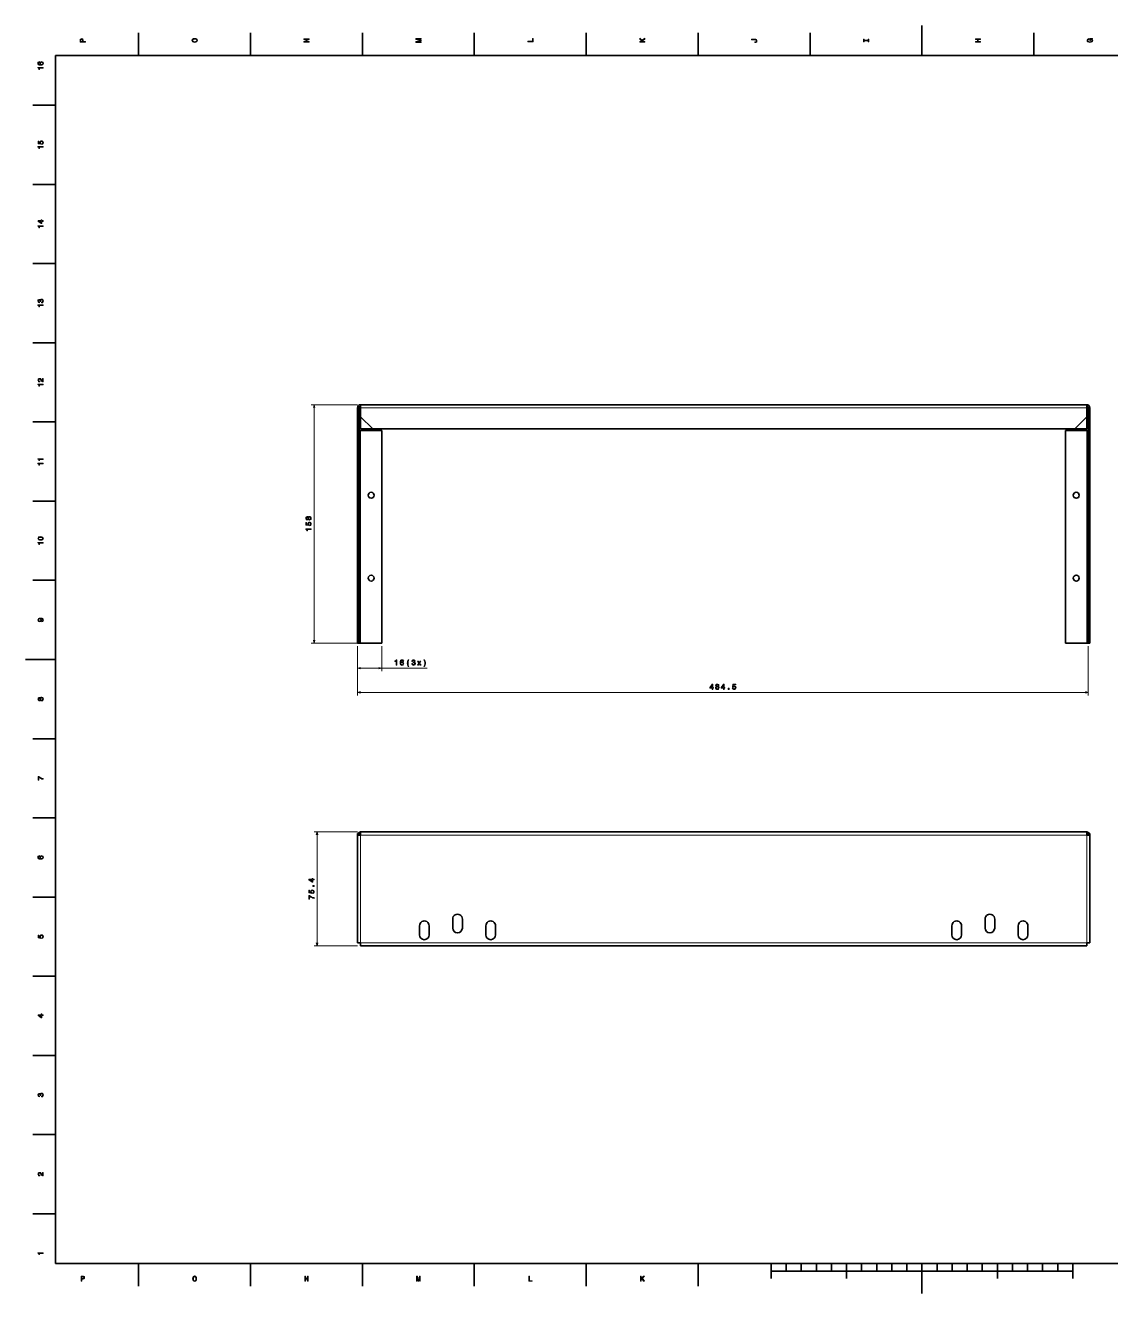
# Model space of a CAD drawing. Extents: x 0 to 1189, y 0 to 841.
# Drawn here: x 0 to 720, y 0 to 841 of the extents above; entities that cross this region are included whole.
import ezdxf

# ---------------------------------------------------------------- set-up
doc = ezdxf.new("R2010")
doc.units = 0

msp = doc.modelspace()

# ---------------------------------------------------------------- linework, layer by layer
at = {"color": 7, "lineweight": 35}
for p, q in [((594.5, 821), (594.5, 841)), ((1169, 821), (20, 821)), ((20, 821), (20, 20)), ((222.29538, 589.438843), (703.79541, 589.438843)), ((220.29538, 431.438812), (220.29538, 587.438843)), ((221.29538, 431.438812), (221.29538, 587.438843)), ((704.79541, 587.438843), (704.79541, 431.438812)), ((705.79541, 587.438843), (705.79541, 431.438812)), ((695.79541, 573.438843), (230.29538, 573.438843)), ((236.29538, 572.438843), (236.29538, 431.438812)), ((689.79541, 572.438843), (689.79541, 431.438812)), ((20, 420.5), (0, 420.5)), ((220.29538, 304.114319), (220.29538, 232.714294)), ((703.79541, 306.114319), (222.29538, 306.114319)), ((705.79541, 232.714294), (705.79541, 304.114319)), ((222.29538, 230.714294), (703.79541, 230.714294)), ((20, 20), (1169, 20)), ((594.5, 20), (594.5, 0)), ((494.5, 15), (694.5, 15))]:
    msp.add_line(p, q, dxfattribs=at)
at = {"color": 7, "lineweight": 35, "ltscale": 0.375}
for p, q in [((75.099998, 821), (75.099998, 836)), ((149.300003, 821), (149.300003, 836)), ((223.5, 821), (223.5, 836)), ((297.700012, 821), (297.700012, 836)), ((371.899994, 821), (371.899994, 836)), ((446.100006, 821), (446.100006, 836)), ((520.299988, 821), (520.299988, 836)), ((668.700012, 821), (668.700012, 836)), ((20, 788), (5, 788)), ((20, 735.5), (5, 735.5)), ((20, 683), (5, 683)), ((20, 630.5), (5, 630.5)), ((20, 578), (5, 578)), ((20, 525.5), (5, 525.5)), ((20, 473), (5, 473)), ((20, 368), (5, 368)), ((20, 315.5), (5, 315.5)), ((20, 263), (5, 263)), ((20, 210.5), (5, 210.5)), ((20, 158), (5, 158)), ((20, 105.5), (5, 105.5)), ((20, 53), (5, 53)), ((75.099998, 20), (75.099998, 5)), ((149.300003, 20), (149.300003, 5)), ((223.5, 20), (223.5, 5)), ((297.700012, 20), (297.700012, 5)), ((371.899994, 20), (371.899994, 5)), ((446.100006, 20), (446.100006, 5))]:
    msp.add_line(p, q, dxfattribs=at)
at = {"color": 7, "lineweight": 13}
for p, q in [((220.29538, 589.438843), (189.47258, 589.438843)), ((191.47258, 431.438812), (191.47258, 589.438843)), ((222.29538, 587.438843), (703.79541, 587.438843)), ((222.29538, 572.438843), (222.29538, 431.438812)), ((703.79541, 431.438812), (703.79541, 572.438843)), ((220.29538, 431.438812), (189.47258, 431.438812)), ((220.29538, 429.438812), (220.29538, 396.669769)), ((704.79541, 429.438812), (704.79541, 396.669769)), ((220.29538, 414.729462), (266.416534, 414.729462)), ((220.29538, 398.669769), (704.79541, 398.669769)), ((220.29538, 306.114319), (191.427353, 306.114319)), ((193.427353, 230.714294), (193.427353, 306.114319)), ((703.79541, 304.114319), (222.29538, 304.114319)), ((222.29538, 304.114319), (222.29538, 232.714294)), ((703.79541, 232.714294), (703.79541, 304.114319)), ((220.29538, 230.714294), (191.427353, 230.714294)), ((222.29538, 232.714294), (703.79541, 232.714294))]:
    msp.add_line(p, q, dxfattribs=at)
at = {"color": 7, "lineweight": 35, "ltscale": 0.05}
for p, q in [((222.29538, 587.438843), (222.29538, 589.438843)), ((703.79541, 587.438843), (703.79541, 589.438843)), ((220.29538, 304.114319), (222.29538, 304.114319)), ((222.29538, 306.114319), (222.29538, 304.114319)), ((703.79541, 306.114319), (703.79541, 304.114319)), ((705.79541, 304.114319), (703.79541, 304.114319)), ((222.29538, 232.714294), (220.29538, 232.714294)), ((222.29538, 230.714294), (222.29538, 232.714294)), ((703.79541, 232.714294), (705.79541, 232.714294)), ((703.79541, 230.714294), (703.79541, 232.714294))]:
    msp.add_line(p, q, dxfattribs=at)
at = {"color": 7, "lineweight": 35, "ltscale": 0.15}
for p, q in [((222.29538, 581.438843), (222.29538, 587.438843)), ((703.79541, 581.438843), (703.79541, 587.438843)), ((261.345398, 237.914307), (261.345398, 243.914307)), ((267.745361, 237.914307), (267.745361, 243.914307)), ((283.345398, 242.414307), (283.345398, 248.414307)), ((289.745361, 242.414307), (289.745361, 248.414307)), ((305.345398, 237.914307), (305.345398, 243.914307)), ((311.745361, 237.914307), (311.745361, 243.914307)), ((614.345398, 237.914307), (614.345398, 243.914307)), ((620.745361, 237.914307), (620.745361, 243.914307)), ((636.345398, 242.414307), (636.345398, 248.414307)), ((642.745361, 242.414307), (642.745361, 248.414307)), ((658.345337, 237.914307), (658.345337, 243.914307)), ((664.745361, 237.914307), (664.745361, 243.914307))]:
    msp.add_line(p, q, dxfattribs=at)
at = {"color": 7, "lineweight": 35, "ltscale": 0.282843}
for p, q in [((222.29538, 581.438843), (230.29538, 573.438843)), ((695.79541, 573.438843), (703.79541, 581.438843))]:
    msp.add_line(p, q, dxfattribs=at)
at = {"color": 7, "lineweight": 35, "ltscale": 0.2}
for p, q in [((222.29538, 573.438843), (222.29538, 581.438843)), ((703.79541, 581.438843), (703.79541, 573.438843)), ((703.79541, 573.438843), (695.79541, 573.438843))]:
    msp.add_line(p, q, dxfattribs=at)
at = {"color": 7, "lineweight": 35, "ltscale": 0.025}
for p, q in [((221.29538, 572.438843), (222.29538, 572.438843)), ((704.79541, 572.438843), (703.79541, 572.438843)), ((220.29538, 431.438812), (221.29538, 431.438812)), ((221.29538, 431.438812), (222.29538, 431.438812)), ((704.79541, 431.438812), (703.79541, 431.438812)), ((705.79541, 431.438812), (704.79541, 431.438812)), ((220.29538, 304.114319), (220.29538, 305.114319)), ((221.29538, 305.114319), (220.29538, 305.114319)), ((221.29538, 304.114319), (221.29538, 305.114319)), ((704.79541, 304.114319), (704.79541, 305.114319)), ((704.79541, 305.114319), (705.79541, 305.114319)), ((705.79541, 304.114319), (705.79541, 305.114319))]:
    msp.add_line(p, q, dxfattribs=at)
at = {"color": 7, "lineweight": 35, "ltscale": 0.200001}
msp.add_line((230.295425, 573.438843), (222.29538, 573.438843), dxfattribs=at)
at = {"color": 7, "lineweight": 35, "ltscale": 0.35}
for p, q in [((222.29538, 572.438843), (236.29538, 572.438843)), ((689.79541, 572.438843), (703.79541, 572.438843)), ((236.29538, 431.438812), (222.29538, 431.438812)), ((703.79541, 431.438812), (689.79541, 431.438812))]:
    msp.add_line(p, q, dxfattribs=at)
at = {"color": 7, "lineweight": 13, "ltscale": 0.417734}
for p, q in [((220.29538, 429.438812), (220.29538, 412.729462)), ((236.29538, 429.438812), (236.29538, 412.729462))]:
    msp.add_line(p, q, dxfattribs=at)
at = {"color": 7, "lineweight": 35, "ltscale": 0.25}
for p, q in [((494.5, 20), (494.5, 10)), ((544.5, 20), (544.5, 10)), ((644.5, 20), (644.5, 10)), ((694.5, 20), (694.5, 10))]:
    msp.add_line(p, q, dxfattribs=at)
at = {"color": 7, "lineweight": 35, "ltscale": 0.125}
for p, q in [((504.5, 20), (504.5, 15)), ((514.5, 20), (514.5, 15)), ((524.5, 20), (524.5, 15)), ((534.5, 20), (534.5, 15)), ((554.5, 20), (554.5, 15)), ((564.5, 20), (564.5, 15)), ((574.5, 20), (574.5, 15)), ((584.5, 20), (584.5, 15)), ((604.5, 20), (604.5, 15)), ((614.5, 20), (614.5, 15)), ((624.5, 20), (624.5, 15)), ((634.5, 20), (634.5, 15)), ((654.5, 20), (654.5, 15)), ((664.5, 20), (664.5, 15)), ((674.5, 20), (674.5, 15)), ((684.5, 20), (684.5, 15))]:
    msp.add_line(p, q, dxfattribs=at)
at = {"color": 7, "lineweight": 13}
for points in [[(39.833214, 829.935913), (39.833214, 830.399841), (38.355549, 830.399841), (38.355549, 830.914246), (38.330334, 831.433716), (38.15382, 831.84729), (37.810879, 832.114563), (37.341858, 832.205322), (36.908142, 832.134705), (36.59042, 831.932983), (36.398777, 831.600159), (36.333214, 831.14624), (36.333214, 829.935913)], [(36.761887, 831.020203), (36.792149, 831.322754), (36.88797, 831.544678), (37.064484, 831.675781), (37.341858, 831.721191), (37.634365, 831.670776), (37.810879, 831.534607), (37.901657, 831.302612), (37.926872, 830.984863), (37.926872, 830.399841), (36.761887, 830.399841)], [(112.283211, 829.703918), (113.069954, 829.794678), (113.649925, 830.056946), (114.007996, 830.465454), (114.129036, 831), (114.007996, 831.529541), (113.649925, 831.943115), (113.069954, 832.200317), (112.283211, 832.296143), (111.501511, 832.200317), (111.183784, 832.089355), (110.921539, 831.943115), (110.563469, 831.529541), (110.472694, 831.277405), (110.437393, 831), (110.563469, 830.460388), (110.916496, 830.05188), (111.496468, 829.794678)], [(112.283211, 830.188049), (111.672981, 830.24353), (111.224136, 830.409973), (110.951797, 830.667175), (110.85598, 831), (110.951797, 831.32782), (111.229179, 831.585022), (111.678024, 831.751465), (112.283211, 831.811951), (112.89344, 831.751465), (113.342285, 831.585022), (113.614624, 831.32782), (113.705399, 831), (113.614624, 830.667175), (113.342285, 830.409973), (112.898483, 830.24353)], [(188.2332, 829.850159), (188.2332, 830.268738), (185.363602, 830.268738), (188.2332, 831.610229), (188.2332, 832.149841), (184.7332, 832.149841), (184.7332, 831.726257), (187.602798, 831.726257), (184.7332, 830.399841), (184.7332, 829.850159)], [(262.433228, 829.739197), (262.433228, 830.127502), (259.255981, 830.127502), (262.433228, 830.783142), (262.433228, 831.216858), (259.255981, 831.867432), (262.433228, 831.867432), (262.433228, 832.260803), (258.933228, 832.260803), (258.933228, 831.645569), (262.019684, 831), (258.933228, 830.359497), (258.933228, 829.739197)], [(336.633209, 829.976257), (336.633209, 832.225525), (336.209564, 832.225525), (336.209564, 830.440186), (333.133209, 830.440186), (333.133209, 829.976257)], [(410.833221, 829.90564), (410.833221, 830.369629), (409.587555, 830.369629), (409.143738, 830.783142), (410.833221, 831.958191), (410.833221, 832.523071), (408.805847, 831.110962), (407.333221, 832.482727), (407.333221, 831.867432), (408.952087, 830.369629), (407.333221, 830.369629), (407.333221, 829.90564)], [(483.873291, 831.403442), (484.24649, 831.368164), (484.503693, 831.262268), (484.660034, 831.04541), (484.705414, 830.712524), (484.660034, 830.384705), (484.513794, 830.167847), (484.256592, 830.041809), (483.883392, 830.00647), (483.631226, 830.016602), (483.631226, 829.562683), (483.888428, 829.552612), (484.448212, 829.613098), (484.836548, 829.819885), (485.053406, 830.177979), (485.129059, 830.70752), (485.053406, 831.231995), (484.836548, 831.590088), (484.453278, 831.796814), (483.893463, 831.862427), (481.533234, 831.862427), (481.533234, 831.403442)], [(558.80957, 830.768005), (558.80957, 830.122498), (559.233215, 830.122498), (559.233215, 831.877502), (558.80957, 831.877502), (558.80957, 831.231995), (556.15686, 831.231995), (556.15686, 831.877502), (555.733215, 831.877502), (555.733215, 830.122498), (556.15686, 830.122498), (556.15686, 830.768005)], [(633.433167, 829.829956), (633.433167, 830.299011), (631.789063, 830.299011), (631.789063, 831.700989), (633.433167, 831.700989), (633.433167, 832.164978), (629.933167, 832.164978), (629.933167, 831.700989), (631.360413, 831.700989), (631.360413, 830.299011), (629.933167, 830.299011), (629.933167, 829.829956)], [(707.164185, 831.922913), (707.633179, 832.008667), (707.633179, 832.260803), (705.741943, 832.260803), (705.741943, 830.984863), (706.170654, 830.984863), (706.170654, 831.771606), (706.200928, 831.771606), (706.664856, 831.711121), (707.007813, 831.549744), (707.22467, 831.302612), (707.295288, 830.994934), (707.204529, 830.652039), (706.93219, 830.384705), (706.483337, 830.213257), (705.868042, 830.152771), (705.257813, 830.208191), (704.80896, 830.3797), (704.536621, 830.652039), (704.440796, 831.020203), (704.491272, 831.272339), (704.632446, 831.479126), (704.869507, 831.630432), (705.187195, 831.716125), (705.187195, 832.215454), (704.703064, 832.08429), (704.339966, 831.837158), (704.118042, 831.489197), (704.037354, 831.050415), (704.163452, 830.475525), (704.531616, 830.041809), (705.111572, 829.764404), (705.883179, 829.668579), (706.659851, 829.764404), (707.239807, 830.041809), (707.607971, 830.450317), (707.729004, 830.964722), (707.68866, 831.252197), (707.587769, 831.509399), (707.411255, 831.731262)], [(9.276297, 816.978394), (8.867795, 816.882568), (8.565202, 816.660706), (8.373559, 816.317749), (8.307997, 815.873962), (8.3433, 815.576355), (8.43912, 815.319153), (8.595461, 815.092224), (8.817363, 814.900574), (9.09474, 814.749268), (9.432636, 814.638367), (9.831052, 814.567749), (10.279899, 814.547546), (10.996037, 814.628235), (11.51549, 814.875366), (11.82817, 815.273804), (11.934077, 815.818481), (11.8433, 816.307678), (11.606268, 816.680847), (11.233069, 816.922913), (10.759006, 817.008667), (10.279899, 816.922913), (9.911743, 816.690918), (9.679755, 816.332886), (9.599063, 815.889038), (9.699927, 815.409973), (9.987391, 815.05188), (9.432636, 815.127563), (9.034222, 815.28894), (8.79719, 815.536011), (8.716498, 815.878967), (8.756845, 816.131165), (8.862752, 816.322754), (9.039265, 816.448853), (9.276297, 816.514404)], [(10.764049, 816.51947), (11.081772, 816.463989), (11.323847, 816.322754), (11.48523, 816.095825), (11.535663, 815.813416), (11.48523, 815.515869), (11.32889, 815.28894), (11.086815, 815.142639), (10.769092, 815.09729), (10.456412, 815.147705), (10.21938, 815.28894), (10.068084, 815.520935), (10.012608, 815.833557), (10.068084, 816.105896), (10.214337, 816.322754), (10.451368, 816.463989)], [(11.833213, 812.641235), (11.833213, 813.100159), (8.307997, 813.100159), (8.307997, 812.757202), (8.615634, 812.666443), (8.822406, 812.484863), (8.943443, 812.20752), (8.983789, 811.824219), (9.341859, 811.824219), (9.341859, 812.641235)], [(11.833213, 760.141235), (11.833213, 760.600159), (8.307997, 760.600159), (8.307997, 760.257202), (8.615634, 760.166443), (8.822406, 759.984863), (8.943443, 759.70752), (8.983789, 759.324219), (9.341859, 759.324219), (9.341859, 760.141235)], [(10.920389, 762.017334), (11.333934, 762.128235), (11.6567, 762.375366), (11.858429, 762.738464), (11.934077, 763.202454), (11.8433, 763.711853), (11.596181, 764.110229), (11.202809, 764.362427), (10.698487, 764.458252), (10.229466, 764.372498), (9.861311, 764.130432), (9.624279, 763.752197), (9.538545, 763.263), (9.599063, 762.884766), (9.76549, 762.592224), (8.822406, 762.733459), (8.822406, 764.266602), (8.408861, 764.266602), (8.408861, 762.395569), (10.26477, 762.118164), (10.26477, 762.521606), (10.027738, 762.814148), (9.942002, 763.187317), (9.997478, 763.510071), (10.158861, 763.757202), (10.405979, 763.913574), (10.723703, 763.969055), (11.041427, 763.913574), (11.288545, 763.752197), (11.444884, 763.505066), (11.50036, 763.187317), (11.465057, 762.920044), (11.349063, 762.713257), (11.167507, 762.561951), (10.920389, 762.486328)], [(11.833213, 707.641235), (11.833213, 708.100159), (8.307997, 708.100159), (8.307997, 707.757202), (8.615634, 707.666443), (8.822406, 707.484863), (8.943443, 707.20752), (8.983789, 706.824219), (9.341859, 706.824219), (9.341859, 707.641235)], [(11.833213, 711.04541), (11.833213, 711.499268), (10.965778, 711.499268), (10.965778, 711.998596), (10.56232, 711.998596), (10.56232, 711.499268), (8.408861, 711.499268), (8.408861, 711.040344), (10.521974, 709.507202), (10.965777, 709.507202), (10.965778, 711.04541)], [(10.56232, 709.930847), (8.993876, 711.04541), (10.56232, 711.04541)], [(10.733789, 656.997131), (10.769092, 656.997131), (11.253242, 657.07782), (11.616354, 657.31488), (11.848343, 657.688049), (11.934077, 658.182312), (11.848343, 658.706787), (11.626441, 659.100159), (11.273415, 659.352295), (10.819525, 659.443115), (10.521974, 659.402771), (10.279899, 659.291809), (10.0933, 659.110229), (9.957132, 658.868164), (9.684798, 659.195984), (9.251081, 659.311951), (8.857709, 659.236328), (8.560158, 659.01947), (8.373559, 658.666443), (8.307997, 658.182312), (8.388688, 657.728394), (8.610591, 657.380432), (8.963616, 657.153442), (9.432636, 657.07782), (9.467939, 657.07782), (9.467939, 657.526672), (9.145173, 657.567017), (8.913184, 657.69812), (8.771974, 657.909973), (8.721541, 658.20752), (8.761888, 658.469727), (8.867795, 658.661377), (9.039265, 658.777405), (9.271254, 658.822754), (9.518372, 658.777405), (9.684798, 658.656372), (9.785663, 658.444519), (9.815922, 658.157043), (9.810879, 657.960388), (10.209293, 657.960388), (10.199207, 658.20752), (10.244596, 658.525208), (10.365634, 658.762268), (10.56232, 658.903442), (10.819524, 658.953918), (11.112032, 658.898438), (11.32889, 658.752197), (11.465057, 658.520203), (11.510447, 658.212524), (11.460014, 657.894836), (11.308718, 657.662842), (11.066643, 657.516602), (10.733789, 657.461121)], [(11.833213, 655.141235), (11.833213, 655.600159), (8.307997, 655.600159), (8.307997, 655.257202), (8.615634, 655.166443), (8.822406, 654.984863), (8.943443, 654.70752), (8.983789, 654.324219), (9.341859, 654.324219), (9.341859, 655.141235)], [(11.833213, 604.537476), (11.833213, 606.943115), (11.399495, 606.943115), (11.399495, 605.041809), (11.162464, 605.147705), (10.965778, 605.329285), (10.607709, 605.889038), (10.456412, 606.186584), (10.239553, 606.51947), (9.987391, 606.75647), (9.689841, 606.892639), (9.351945, 606.943115), (8.928314, 606.857361), (8.595461, 606.6203), (8.383645, 606.257202), (8.307997, 605.788208), (8.393732, 605.304077), (8.630763, 604.935913), (9.009006, 604.698853), (9.508285, 604.618164), (9.57889, 604.618164), (9.57889, 605.077087), (9.538545, 605.077087), (9.195605, 605.122498), (8.943443, 605.258667), (8.782061, 605.475525), (8.726584, 605.763), (8.777017, 606.055481), (8.903098, 606.272339), (9.099784, 606.413574), (9.346902, 606.463989), (9.57889, 606.428711), (9.775576, 606.332886), (9.947046, 606.171509), (10.098343, 605.949585), (10.259726, 605.652039), (10.572406, 605.157776), (10.905259, 604.809814), (11.308718, 604.603027), (11.818084, 604.537476)], [(11.833213, 602.641235), (11.833213, 603.100159), (8.307997, 603.100159), (8.307997, 602.757202), (8.615634, 602.666443), (8.822406, 602.484863), (8.943443, 602.20752), (8.983789, 601.824219), (9.341859, 601.824219), (9.341859, 602.641235)], [(11.833213, 553.177246), (11.833213, 553.636169), (8.307997, 553.636169), (8.307997, 553.293213), (8.615634, 553.202454), (8.822406, 553.020935), (8.943443, 552.74353), (8.983789, 552.360229), (9.341859, 552.360229), (9.341859, 553.177246)], [(11.833213, 550.141235), (11.833213, 550.600159), (8.307997, 550.600159), (8.307997, 550.257202), (8.615634, 550.166443), (8.822406, 549.984863), (8.943443, 549.70752), (8.983789, 549.324219), (9.341859, 549.324219), (9.341859, 550.141235)], [(187.586411, 513.5495), (187.727631, 513.292297), (187.924316, 513.115784), (188.171432, 513.004822), (188.468979, 512.969482), (188.917831, 513.050171), (189.265808, 513.282166), (189.487717, 513.6604), (189.573441, 514.174866), (189.487717, 514.684204), (189.265808, 515.062439), (188.917831, 515.294434), (188.468979, 515.380188), (188.171432, 515.339844), (187.924316, 515.233887), (187.727631, 515.052368), (187.586411, 514.800171), (187.465378, 515.001953), (187.29895, 515.143127), (187.097214, 515.228882), (186.850098, 515.259155), (186.492035, 515.178467), (186.204575, 514.966614), (186.017975, 514.623657), (185.947357, 514.174866), (186.017975, 513.720947), (186.204575, 513.377991), (186.492035, 513.161133), (186.850098, 513.08551), (187.097214, 513.110718), (187.29895, 513.196472)], [(186.890442, 513.564575), (186.668549, 513.60498), (186.49707, 513.726013), (186.391174, 513.917603), (186.350815, 514.174866), (186.391174, 514.427002), (186.49707, 514.618652), (186.668549, 514.739685), (186.890442, 514.785095), (187.117386, 514.739685), (187.2939, 514.618652), (187.409897, 514.427002), (187.445206, 514.174866), (187.404861, 513.917603), (187.2939, 513.726013), (187.117386, 513.60498)], [(188.458893, 513.453674), (188.191605, 513.499023), (187.989868, 513.645325), (187.858749, 513.872253), (187.813354, 514.174866), (187.858749, 514.472412), (187.989868, 514.699341), (188.191605, 514.845581), (188.458893, 514.895996), (188.746353, 514.845581), (188.963211, 514.699341), (189.104431, 514.472412), (189.149811, 514.174866), (189.104431, 513.872253), (188.963211, 513.645325), (188.746353, 513.499023)], [(189.47258, 506.612), (189.47258, 507.070953), (185.947357, 507.070953), (185.947357, 506.727997), (186.255005, 506.637238), (186.461777, 506.455658), (186.582809, 506.178284), (186.623154, 505.795013), (186.981232, 505.795013), (186.981232, 506.612)], [(188.559753, 509.18808), (188.973297, 509.299042), (189.296066, 509.546173), (189.497803, 509.909271), (189.573441, 510.37326), (189.482666, 510.882629), (189.23555, 511.281036), (188.842178, 511.533203), (188.33786, 511.629028), (187.868835, 511.543274), (187.500671, 511.301208), (187.263641, 510.922974), (187.177917, 510.433777), (187.238434, 510.055542), (187.404861, 509.763031), (186.461777, 509.904236), (186.461777, 511.437378), (186.048233, 511.437378), (186.048233, 509.566345), (187.904129, 509.288971), (187.904129, 509.692413), (187.667099, 509.984924), (187.581375, 510.358124), (187.636841, 510.680878), (187.798233, 510.928009), (188.045349, 511.084351), (188.363068, 511.139832), (188.680786, 511.084351), (188.927917, 510.922974), (189.084259, 510.675842), (189.139725, 510.358124), (189.104431, 510.09082), (188.988434, 509.884064), (188.80687, 509.732758), (188.559753, 509.657104)], [(10.123559, 499.552612), (10.915345, 499.628265), (11.480187, 499.865295), (11.823127, 500.24353), (11.934077, 500.768036), (11.823127, 501.287476), (11.480187, 501.66571), (10.915346, 501.897705), (10.123559, 501.978394), (9.336816, 501.897705), (9.024136, 501.80188), (8.766931, 501.66571), (8.423991, 501.287476), (8.307997, 500.768036), (8.423991, 500.24353), (8.771974, 499.865295), (9.336815, 499.628265)], [(11.833213, 497.641235), (11.833213, 498.100159), (8.307997, 498.100159), (8.307997, 497.757202), (8.615634, 497.666443), (8.822406, 497.484894), (8.943443, 497.20752), (8.983789, 496.824219), (9.341859, 496.824219), (9.341859, 497.641235)], [(10.123559, 500.036743), (9.513329, 500.077087), (9.074568, 500.203186), (8.817363, 500.430115), (8.726584, 500.768036), (8.817363, 501.100891), (9.074568, 501.32782), (9.513329, 501.453888), (10.123559, 501.494263), (10.738832, 501.453888), (11.177593, 501.32782), (11.434798, 501.100891), (11.520533, 500.768036), (11.434798, 500.430115), (11.177593, 500.203186), (10.738832, 500.077087)], [(10.965777, 445.539642), (11.364193, 445.615265), (11.671829, 445.832153), (11.863472, 446.175079), (11.934077, 446.628967), (11.898775, 446.926514), (11.807997, 447.193817), (11.651657, 447.420746), (11.429755, 447.612396), (11.152377, 447.763702), (10.809438, 447.874634), (10.416066, 447.940216), (9.962175, 447.965424), (9.251081, 447.8797), (8.731628, 447.632568), (8.418948, 447.239197), (8.307997, 446.699585), (8.398775, 446.205353), (8.64085, 445.832153), (9.014049, 445.590057), (9.483068, 445.509369), (9.967218, 445.590057), (10.335374, 445.827087), (10.567363, 446.180115), (10.643011, 446.628967), (10.54719, 447.103027), (10.254683, 447.46109), (10.814481, 447.380402), (11.212896, 447.219025), (11.449927, 446.971893), (11.525576, 446.634003), (11.490273, 446.371765), (11.379322, 446.180115), (11.202809, 446.054047), (10.965777, 446.003601)], [(9.478025, 445.998566), (9.165345, 446.049011), (8.918227, 446.190216), (8.761888, 446.412109), (8.706411, 446.699585), (8.761888, 446.997131), (8.918227, 447.22406), (9.160302, 447.365265), (9.472982, 447.420746), (9.790706, 447.365265), (10.027738, 447.22406), (10.173991, 446.992096), (10.224423, 446.684448), (10.173991, 446.407074), (10.027738, 446.190216), (9.795749, 446.049011)], [(245.827637, 416.729462), (246.286575, 416.729462), (246.286575, 420.254669), (245.943634, 420.254669), (245.852859, 419.947052), (245.671295, 419.740265), (245.393921, 419.619232), (245.010635, 419.578888), (245.010635, 419.220825), (245.827637, 419.220825)], [(250.864822, 419.286377), (250.768997, 419.694885), (250.547089, 419.997467), (250.204147, 420.189117), (249.760345, 420.254669), (249.462799, 420.21936), (249.205597, 420.123535), (248.978653, 419.967224), (248.787003, 419.7453), (248.635712, 419.467926), (248.52475, 419.130035), (248.454147, 418.731628), (248.433975, 418.282776), (248.514664, 417.56665), (248.761795, 417.04718), (249.160202, 416.734497), (249.70488, 416.628601), (250.194061, 416.71936), (250.567261, 416.956421), (250.809341, 417.32959), (250.895081, 417.80368), (250.809341, 418.282776), (250.577347, 418.65094), (250.219284, 418.882935), (249.775482, 418.963623), (249.296371, 418.862732), (248.938309, 418.575287), (249.013947, 419.130035), (249.175339, 419.528442), (249.422455, 419.765503), (249.765396, 419.846191), (250.017548, 419.805847), (250.209198, 419.699921), (250.335281, 419.523407), (250.400833, 419.286377)], [(250.405884, 417.798615), (250.350403, 417.480896), (250.209198, 417.238831), (249.982254, 417.077454), (249.699829, 417.027008), (249.402283, 417.077454), (249.175339, 417.233795), (249.029083, 417.475861), (248.983688, 417.793579), (249.034119, 418.106262), (249.175339, 418.343292), (249.407318, 418.494598), (249.720001, 418.550049), (249.99234, 418.494598), (250.209198, 418.348328), (250.350403, 418.111298)], [(254.058624, 415.756104), (254.376343, 415.756104), (254.088882, 416.29071), (253.887146, 416.850494), (253.761078, 417.440552), (253.720718, 418.035645), (253.761078, 418.630768), (253.887146, 419.215759), (254.088882, 419.780609), (254.376343, 420.315186), (254.058624, 420.315186), (253.69046, 419.760437), (253.433258, 419.210724), (253.281967, 418.635803), (253.236572, 418.035645), (253.281967, 417.430481), (253.433258, 416.860596), (253.69046, 416.310883)], [(256.155579, 417.828888), (256.155579, 417.793579), (256.236298, 417.309448), (256.473328, 416.94632), (256.846527, 416.714325), (257.340759, 416.628601), (257.865234, 416.714325), (258.258606, 416.936218), (258.510773, 417.289246), (258.601563, 417.743164), (258.561218, 418.04071), (258.450256, 418.282776), (258.268707, 418.46936), (258.026642, 418.60553), (258.354431, 418.877869), (258.470428, 419.311584), (258.394775, 419.704956), (258.177917, 420.002502), (257.82489, 420.189117), (257.340759, 420.254669), (256.886871, 420.173981), (256.538879, 419.952087), (256.311951, 419.59906), (256.236298, 419.130035), (256.236298, 419.094727), (256.68512, 419.094727), (256.725464, 419.417511), (256.856598, 419.649475), (257.06842, 419.79071), (257.365967, 419.841125), (257.628235, 419.800781), (257.819855, 419.694885), (257.935852, 419.523407), (257.981262, 419.291412), (257.935852, 419.044312), (257.814819, 418.877869), (257.602997, 418.777008), (257.315552, 418.746765), (257.118835, 418.751801), (257.118835, 418.353394), (257.365967, 418.363464), (257.683685, 418.318085), (257.920715, 418.197052), (258.061951, 418.000366), (258.112366, 417.743164), (258.056885, 417.450653), (257.910645, 417.233795), (257.67865, 417.097626), (257.371033, 417.052246), (257.053284, 417.102661), (256.821289, 417.253967), (256.675049, 417.496033), (256.619568, 417.828888)], [(260.441345, 416.729462), (261.137299, 417.783508), (261.853424, 416.729462), (262.388, 416.729462), (261.419708, 418.126434), (262.33255, 419.437683), (261.818115, 419.437683), (261.157471, 418.454254), (260.496796, 419.437683), (259.972321, 419.437683), (260.869995, 418.121399), (259.921875, 416.729462)], [(264.535431, 415.756104), (264.898529, 416.310883), (265.155731, 416.860596), (265.307037, 417.430481), (265.357483, 418.035645), (265.307037, 418.635803), (265.155731, 419.210724), (264.898529, 419.760437), (264.535431, 420.315186), (264.217712, 420.315186), (264.500122, 419.780609), (264.701843, 419.215759), (264.822876, 418.630768), (264.868286, 418.035645), (264.822876, 417.440552), (264.701843, 416.850494), (264.495087, 416.29071), (264.217712, 415.756104)], [(455.350708, 400.669769), (455.804596, 400.669769), (455.804596, 401.537201), (456.303894, 401.537201), (456.303894, 401.940674), (455.804596, 401.940674), (455.804596, 404.094116), (455.345673, 404.094116), (453.812531, 401.981018), (453.812531, 401.537201), (455.350708, 401.537201)], [(458.18399, 402.555939), (457.926788, 402.414734), (457.750275, 402.218048), (457.639343, 401.970917), (457.604034, 401.67337), (457.684723, 401.224518), (457.916687, 400.876526), (458.294952, 400.654633), (458.809357, 400.568909), (459.318726, 400.654633), (459.69696, 400.876526), (459.928955, 401.224518), (460.014679, 401.67337), (459.974335, 401.970917), (459.868439, 402.218048), (459.68689, 402.414734), (459.434723, 402.555939), (459.636444, 402.676971), (459.777649, 402.843384), (459.863403, 403.045135), (459.893646, 403.292236), (459.812958, 403.65033), (459.601135, 403.937775), (459.258209, 404.12439), (458.809357, 404.194977), (458.355469, 404.12439), (458.012512, 403.937775), (457.795654, 403.65033), (457.720032, 403.292236), (457.745239, 403.045135), (457.830963, 402.843384)], [(458.199127, 403.251892), (458.239471, 403.473816), (458.360504, 403.645264), (458.552155, 403.75119), (458.809357, 403.791534), (459.061523, 403.75119), (459.253174, 403.645264), (459.374207, 403.473816), (459.419586, 403.251892), (459.374207, 403.024963), (459.253174, 402.84845), (459.061523, 402.732452), (458.809357, 402.697144), (458.552155, 402.737488), (458.360504, 402.84845), (458.239471, 403.024963)], [(462.822754, 400.669769), (463.276642, 400.669769), (463.276642, 401.537201), (463.77594, 401.537201), (463.77594, 401.940674), (463.276642, 401.940674), (463.276642, 404.094116), (462.817719, 404.094116), (461.284576, 401.981018), (461.284576, 401.537201), (462.822754, 401.537201)], [(468.766693, 401.582581), (468.877655, 401.169067), (469.124756, 400.846283), (469.487885, 400.644562), (469.951843, 400.568909), (470.461243, 400.659668), (470.85965, 400.906799), (471.111816, 401.300171), (471.207642, 401.804504), (471.121887, 402.273499), (470.879822, 402.641663), (470.501587, 402.878693), (470.01239, 402.964447), (469.634155, 402.903931), (469.341614, 402.737488), (469.482849, 403.680573), (471.015991, 403.680573), (471.015991, 404.094116), (469.144958, 404.094116), (468.867554, 402.23822), (469.271027, 402.23822), (469.563538, 402.47525), (469.936737, 402.560974), (470.259491, 402.505493), (470.506622, 402.344116), (470.662964, 402.096985), (470.718445, 401.779297), (470.662964, 401.461548), (470.501587, 401.214447), (470.254456, 401.058105), (469.936737, 401.002625), (469.669434, 401.037933), (469.462677, 401.153931), (469.311371, 401.33548), (469.235718, 401.582581)], [(9.947045, 393.624634), (10.088256, 393.367432), (10.284942, 393.190918), (10.532061, 393.079987), (10.829611, 393.044678), (11.278458, 393.125366), (11.626441, 393.357361), (11.848343, 393.735596), (11.934077, 394.25), (11.848343, 394.759369), (11.626441, 395.137604), (11.278458, 395.369598), (10.829611, 395.455353), (10.532061, 395.414978), (10.284942, 395.309082), (10.088256, 395.127533), (9.947045, 394.875366), (9.826009, 395.077087), (9.659582, 395.218292), (9.457852, 395.304047), (9.210734, 395.33429), (8.852665, 395.253601), (8.565202, 395.041779), (8.378602, 394.698853), (8.307997, 394.25), (8.378602, 393.796112), (8.565202, 393.453186), (8.852665, 393.236328), (9.210734, 393.160675), (9.457852, 393.185883), (9.659582, 393.271606)], [(454.236145, 401.940674), (455.350708, 403.509094), (455.350708, 401.940674)], [(458.088165, 401.683472), (458.133545, 401.950745), (458.279816, 402.152466), (458.506775, 402.2836), (458.809357, 402.328979), (459.106903, 402.2836), (459.333862, 402.152466), (459.480103, 401.950745), (459.530548, 401.683472), (459.480103, 401.395996), (459.333862, 401.179138), (459.106903, 401.037933), (458.809357, 400.992554), (458.506775, 401.037933), (458.279816, 401.179138), (458.133545, 401.395996)], [(461.708191, 401.940674), (462.822754, 403.509094), (462.822754, 401.940674)], [(465.933411, 400.669769), (466.629395, 400.669769), (466.629395, 401.421204), (465.933411, 401.421204)], [(9.251081, 393.639771), (9.029179, 393.680115), (8.857709, 393.801147), (8.751801, 393.992798), (8.711455, 394.25), (8.751801, 394.502167), (8.857709, 394.693817), (9.029179, 394.81485), (9.251081, 394.860229), (9.478025, 394.81485), (9.654538, 394.693817), (9.770533, 394.502167), (9.805836, 394.25), (9.76549, 393.992798), (9.654538, 393.801147), (9.478025, 393.680115)], [(10.819524, 393.528839), (10.552233, 393.574219), (10.350504, 393.720459), (10.21938, 393.947418), (10.173991, 394.25), (10.21938, 394.547546), (10.350504, 394.774506), (10.552233, 394.920746), (10.819524, 394.971191), (11.106988, 394.920746), (11.323847, 394.774506), (11.465057, 394.547546), (11.510447, 394.25), (11.465057, 393.947418), (11.323847, 393.720459), (11.106988, 393.574219)], [(11.833213, 341.049011), (11.833213, 341.55835), (11.001081, 341.724792), (10.224423, 342.017303), (9.503242, 342.430847), (8.827449, 342.970459), (8.408861, 342.970459), (8.408861, 340.569885), (8.867795, 340.569885), (8.867795, 342.486328), (9.548631, 341.931549), (10.259726, 341.51297), (11.01621, 341.220459)], [(9.276297, 290.460388), (8.867795, 290.364563), (8.565202, 290.14267), (8.373559, 289.799713), (8.307997, 289.355927), (8.3433, 289.05835), (8.43912, 288.801147), (8.595461, 288.574219), (8.817363, 288.382568), (9.09474, 288.231262), (9.432636, 288.120331), (9.831052, 288.049713), (10.279899, 288.029541), (10.996037, 288.110229), (11.51549, 288.357361), (11.82817, 288.755768), (11.934077, 289.300446), (11.8433, 289.789642), (11.606268, 290.162842), (11.233068, 290.404907), (10.759006, 290.490631), (10.279899, 290.404907), (9.911743, 290.172913), (9.679755, 289.81485), (9.599063, 289.371033), (9.699927, 288.891937), (9.987391, 288.533875), (9.432636, 288.609528), (9.034222, 288.770905), (8.79719, 289.018005), (8.716498, 289.360962), (8.756845, 289.613129), (8.862752, 289.804749), (9.039265, 289.930847), (9.276297, 289.996399)], [(10.764049, 290.001434), (11.081772, 289.945984), (11.323847, 289.804749), (11.48523, 289.57782), (11.535663, 289.29541), (11.48523, 288.997833), (11.32889, 288.770905), (11.086815, 288.624634), (10.769092, 288.579254), (10.456411, 288.6297), (10.21938, 288.770905), (10.068083, 289.002899), (10.012608, 289.315582), (10.068083, 289.587891), (10.214336, 289.804749), (10.451368, 289.945984)], [(191.427353, 274.295715), (191.427353, 274.749603), (190.559921, 274.749603), (190.559921, 275.248901), (190.156464, 275.248901), (190.156464, 274.749603), (188.003006, 274.749603), (188.003006, 274.29068), (190.116119, 272.757538), (190.559921, 272.757538), (190.559921, 274.295715)], [(190.156464, 273.181183), (188.588013, 274.295715), (190.156464, 274.295715)], [(191.427353, 269.934357), (191.427353, 270.63031), (190.675919, 270.63031), (190.675919, 269.934357)], [(190.514526, 265.295593), (190.92807, 265.406525), (191.250839, 265.653656), (191.452576, 266.016754), (191.528214, 266.480743), (191.437439, 266.990112), (191.190323, 267.388519), (190.796951, 267.640686), (190.292633, 267.736511), (189.823608, 267.650757), (189.455444, 267.408691), (189.218414, 267.030457), (189.13269, 266.54126), (189.193207, 266.163025), (189.359634, 265.870514), (188.41655, 266.011719), (188.41655, 267.544861), (188.003006, 267.544861), (188.003006, 265.673828), (189.858902, 265.396454), (189.858902, 265.799896), (189.621872, 266.092407), (189.536148, 266.465607), (189.591614, 266.788391), (189.753006, 267.035492), (190.000122, 267.191833), (190.317841, 267.247314), (190.635559, 267.191833), (190.88269, 267.030457), (191.039032, 266.783325), (191.094498, 266.465607), (191.059204, 266.198334), (190.943207, 265.991547), (190.761642, 265.84024), (190.514526, 265.764587)], [(191.427353, 262.109283), (191.427353, 262.618622), (190.595215, 262.785065), (189.818558, 263.077576), (189.097382, 263.491119), (188.421585, 264.030731), (188.003006, 264.030731), (188.003006, 261.630157), (188.461929, 261.630157), (188.461929, 263.5466), (189.142776, 262.991821), (189.853867, 262.573242), (190.610352, 262.280731)], [(10.920388, 235.499283), (11.333933, 235.610229), (11.6567, 235.857361), (11.858429, 236.220474), (11.934077, 236.684448), (11.8433, 237.193817), (11.596181, 237.592224), (11.202809, 237.844391), (10.698486, 237.940201), (10.229466, 237.854477), (9.861311, 237.612396), (9.624279, 237.234161), (9.538545, 236.744965), (9.599063, 236.366714), (9.76549, 236.074219), (8.822406, 236.215424), (8.822406, 237.748566), (8.408861, 237.748566), (8.408861, 235.877533), (10.26477, 235.600143), (10.26477, 236.003601), (10.027738, 236.296112), (9.942002, 236.669312), (9.997478, 236.992081), (10.158861, 237.239197), (10.405979, 237.395538), (10.723702, 237.451019), (11.041427, 237.395538), (11.288545, 237.234161), (11.444884, 236.987045), (11.50036, 236.669312), (11.465057, 236.402023), (11.349063, 236.195251), (11.167507, 236.043961), (10.920388, 235.968307)], [(11.833213, 184.52739), (11.833213, 184.981277), (10.965777, 184.981277), (10.965777, 185.48056), (10.56232, 185.48056), (10.56232, 184.981277), (8.408861, 184.981277), (8.408861, 184.522339), (10.521974, 182.989197), (10.965777, 182.989197), (10.965777, 184.52739)], [(10.56232, 183.412827), (8.993876, 184.52739), (10.56232, 184.52739)], [(10.733789, 130.479111), (10.769092, 130.479111), (11.253242, 130.559799), (11.616354, 130.796829), (11.848343, 131.170029), (11.934077, 131.664276), (11.848343, 132.188766), (11.626441, 132.582138), (11.273415, 132.834305), (10.819524, 132.925079), (10.521974, 132.884735), (10.279899, 132.773788), (10.093299, 132.592224), (9.957132, 132.350143), (9.684798, 132.677963), (9.251081, 132.793961), (8.857709, 132.718307), (8.560158, 132.50145), (8.373559, 132.148422), (8.307997, 131.664276), (8.388688, 131.210388), (8.610591, 130.862396), (8.963616, 130.635452), (9.432636, 130.559799), (9.467939, 130.559799), (9.467939, 131.008652), (9.145173, 131.048996), (8.913184, 131.180115), (8.771974, 131.391937), (8.721541, 131.689484), (8.761888, 131.951736), (8.867795, 132.143372), (9.039265, 132.259369), (9.271254, 132.304764), (9.518372, 132.259369), (9.684798, 132.138336), (9.785663, 131.926514), (9.815922, 131.639053), (9.810879, 131.442368), (10.209293, 131.442368), (10.199207, 131.689484), (10.244596, 132.007217), (10.365634, 132.244247), (10.56232, 132.385452), (10.819524, 132.435883), (11.112031, 132.380417), (11.32889, 132.234161), (11.465057, 132.002167), (11.510447, 131.694534), (11.460014, 131.376801), (11.308717, 131.144821), (11.066642, 130.998566), (10.733789, 130.943085)], [(11.833213, 78.019447), (11.833213, 80.425072), (11.399495, 80.425072), (11.399495, 78.523773), (11.162463, 78.629684), (10.965777, 78.811241), (10.607709, 79.371033), (10.456411, 79.668587), (10.239552, 80.001442), (9.987391, 80.238472), (9.689841, 80.374641), (9.351945, 80.425072), (8.928314, 80.339333), (8.595461, 80.102303), (8.383645, 79.739189), (8.307997, 79.270172), (8.393732, 78.786018), (8.630763, 78.41787), (9.009006, 78.180832), (9.508285, 78.100143), (9.57889, 78.100143), (9.57889, 78.559074), (9.538545, 78.559074), (9.195605, 78.604462), (8.943443, 78.740631), (8.782061, 78.957489), (8.726584, 79.244957), (8.777017, 79.53746), (8.903098, 79.754318), (9.099784, 79.895531), (9.346902, 79.945961), (9.57889, 79.91066), (9.775576, 79.814842), (9.947045, 79.653458), (10.098343, 79.431557), (10.259726, 79.134003), (10.572406, 78.639771), (10.905259, 78.291786), (11.308717, 78.085014), (11.818083, 78.019447)], [(11.833213, 26.659222), (11.833213, 27.118156), (8.307997, 27.118156), (8.307997, 26.775217), (8.615634, 26.684439), (8.822406, 26.502882), (8.943443, 26.225506), (8.983789, 25.84222), (9.341859, 25.84222), (9.341859, 26.659222)], [(36.935879, 8.166786), (37.399853, 8.166786), (37.399853, 9.644452), (37.914265, 9.644452), (38.433716, 9.669668), (38.84726, 9.846181), (39.114552, 10.18912), (39.20533, 10.65814), (39.134724, 11.091858), (38.932995, 11.409582), (38.600143, 11.601224), (38.146252, 11.666786), (36.935879, 11.666786)], [(38.020172, 11.238111), (38.322765, 11.207852), (38.544666, 11.112031), (38.675793, 10.935518), (38.72118, 10.65814), (38.670746, 10.365633), (38.53458, 10.18912), (38.302593, 10.098343), (37.984867, 10.073126), (37.399853, 10.073126), (37.399853, 11.238111)], [(110.903885, 9.916786), (110.994667, 9.130043), (111.256912, 8.550072), (111.665413, 8.192002), (112.199997, 8.070965), (112.729538, 8.192002), (113.143082, 8.550072), (113.400284, 9.130043), (113.496101, 9.916786), (113.400284, 10.698486), (113.28933, 11.01621), (113.143082, 11.278458), (112.729538, 11.636527), (112.477371, 11.727304), (112.199997, 11.762608), (111.66037, 11.636527), (111.251869, 11.283501), (110.994667, 10.703529)], [(111.388039, 9.916786), (111.443512, 10.527017), (111.60994, 10.975864), (111.867142, 11.248199), (112.199997, 11.34402), (112.527802, 11.248199), (112.785011, 10.970821), (112.951439, 10.521974), (113.011955, 9.916786), (112.951439, 9.306556), (112.785011, 8.857708), (112.527802, 8.585374), (112.199997, 8.494596), (111.867142, 8.585374), (111.60994, 8.857708), (111.443512, 9.301513)], [(185.250137, 8.166786), (185.668732, 8.166786), (185.668732, 11.036383), (187.010223, 8.166786), (187.54985, 8.166786), (187.54985, 11.666786), (187.126221, 11.666786), (187.126221, 8.79719), (185.79985, 11.666786), (185.250137, 11.666786)], [(259.339203, 8.166786), (259.727539, 8.166786), (259.727539, 11.34402), (260.383148, 8.166786), (260.816864, 8.166786), (261.467438, 11.34402), (261.467438, 8.166786), (261.860809, 8.166786), (261.860809, 11.666786), (261.245544, 11.666786), (260.600006, 8.580331), (259.959534, 11.666786), (259.339203, 11.666786)], [(333.776215, 8.166786), (336.025513, 8.166786), (336.025513, 8.590417), (334.240204, 8.590417), (334.240204, 11.666786), (333.776215, 11.666786)], [(407.90564, 8.166786), (408.369598, 8.166786), (408.369598, 9.412463), (408.783142, 9.856268), (409.958221, 8.166786), (410.523071, 8.166786), (409.110962, 10.194164), (410.482727, 11.666786), (409.867432, 11.666786), (408.369598, 10.04791), (408.369598, 11.666786), (407.90564, 11.666786)]]:
    msp.add_lwpolyline(points, close=True, dxfattribs=at)
for points in [[(191.990219, 587.506958), (191.47258, 589.438843), (190.954941, 587.506958)], [(190.954941, 433.370667), (191.47258, 431.438812), (191.990219, 433.370667)], [(222.227234, 415.247101), (220.29538, 414.729462), (222.227234, 414.211823)], [(234.363525, 414.211823), (236.29538, 414.729462), (234.363525, 415.247101)], [(222.227234, 399.187408), (220.29538, 398.669769), (222.227234, 398.15213)], [(702.863525, 398.15213), (704.79541, 398.669769), (702.863525, 399.187408)], [(193.944992, 304.182465), (193.427353, 306.114319), (192.909714, 304.182465)], [(192.909714, 232.646149), (193.427353, 230.714294), (193.944992, 232.646149)]]:
    msp.add_lwpolyline(points, dxfattribs=at)
at = {"color": 7, "lineweight": 35}
for centre in [(229.29538, 529.438843), (696.79541, 529.438843), (229.29538, 474.438812), (696.79541, 474.438812)]:
    msp.add_circle(centre, 2, dxfattribs=at)
for centre, radius, start, end in [((222.29538, 587.438843), 2, 90.000003, 179.999995), ((703.79541, 587.438843), 2, 360, 90.000003), ((222.29538, 587.438843), 1, 90.000003, 179.999995), ((703.79541, 587.438843), 1, 360, 90.000003), ((222.29538, 304.114319), 2, 90.000003, 149.999656), ((222.29538, 304.114319), 1, 90.000003, 180.000005), ((703.79541, 304.114319), 2, 30.000339, 90.000003), ((703.79541, 304.114319), 1, 0, 90.000003), ((264.54541, 243.914337), 3.199971, 359.999481, 180.001552), ((286.545349, 248.414337), 3.199971, 359.999481, 180.001552), ((308.545349, 243.914337), 3.199971, 359.999481, 180.001552), ((617.545349, 243.914337), 3.199971, 359.999481, 180.001552), ((639.54541, 248.414337), 3.199971, 359.999481, 180.001552), ((661.54541, 243.914337), 3.199971, 359.999481, 180.001552), ((264.54538, 237.914307), 3.2, 180.000173, 359.99983), ((286.54538, 242.414307), 3.2, 180.000173, 359.99983), ((308.54538, 237.914307), 3.2, 180.000173, 359.99983), ((617.54541, 237.914307), 3.2, 180.000173, 359.99983), ((639.54541, 242.414307), 3.2, 180.000173, 359.99983), ((661.54541, 237.914307), 3.2, 180.000173, 359.99983)]:
    msp.add_arc(centre, radius, start, end, dxfattribs=at)

doc.saveas('drawing.dxf')
